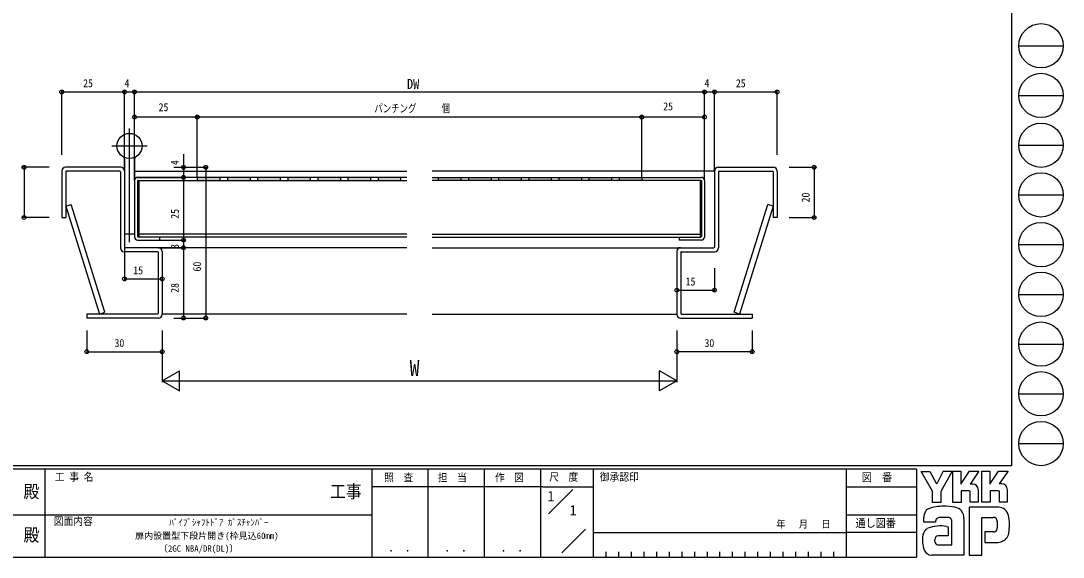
# Model space of a CAD drawing. Units: millimetres, scale not verified. Extents: x -397 to 397, y -282 to 282.
# Drawn here: x -18.4 to 396.7, y -282.1 to -68.6 of the extents above; entities that cross this region are included whole.
import ezdxf
from ezdxf.enums import TextEntityAlignment as Align

# ---------------------------------------------------------------- set-up
doc = ezdxf.new("R2010")
doc.units = ezdxf.units.MM
doc.header["$LTSCALE"] = 2
for name, color, linetype in [('0-1_USER1', 3, 'Continuous'), ('0-2_YKK_11', 7, 'Continuous'), ('0-3_YKK_12', 2, 'Continuous'), ('0-4_YKK_13', 4, 'Continuous'), ('0-7_YKK_D', 6, 'Continuous'), ('0-8_YKK_ZWAK', 7, 'Continuous')]:
    doc.layers.add(name, color=color, linetype=linetype)
doc.styles.add('ＭＳ ゴシック', font='')
doc.styles.get('ＭＳ ゴシック').set_extended_font_data('MS Gothic')

msp = doc.modelspace()

# ---------------------------------------------------------------- linework, layer by layer
at = {"layer": '0-2_YKK_11'}
for p, q in [((-2.164, -128.41), (-2.164, -146.91)), ((21.336, -126.91), (-0.664, -126.91)), ((21.036, -128.51), (-0.364, -128.51)), ((22.836, -128.41), (22.836, -158.71)), ((257.836, -128.41), (257.836, -158.71)), ((259.336, -126.91), (281.336, -126.91)), ((259.636, -128.51), (281.036, -128.51)), ((282.836, -128.41), (282.836, -146.91)), ((-0.564, -128.71), (-0.564, -146.91)), ((21.236, -128.71), (21.236, -159.01)), ((26.836, -132.11), (26.836, -154.71)), ((135.336, -130.91), (28.036, -130.91)), ((28.036, -132.31), (28.036, -154.51)), ((28.236, -132.11), (135.336, -132.11)), ((28.536, -132.11), (28.536, -154.71)), ((51.836, -130.91), (51.836, -132.11)), ((60.836, -130.91), (60.836, -132.11)), ((63.836, -130.91), (63.836, -132.11)), ((72.836, -130.91), (72.836, -132.11)), ((75.836, -130.91), (75.836, -132.11)), ((84.836, -130.91), (84.836, -132.11)), ((87.836, -130.91), (87.836, -132.11)), ((96.836, -130.91), (96.836, -132.11)), ((99.836, -130.91), (99.836, -132.11)), ((108.836, -130.91), (108.836, -132.11)), ((111.836, -130.91), (111.836, -132.11)), ((120.836, -130.91), (120.836, -132.11)), ((123.836, -130.91), (123.836, -132.11)), ((132.836, -130.91), (132.836, -132.11)), ((145.336, -130.91), (252.636, -130.91)), ((252.436, -132.11), (145.336, -132.11)), ((147.836, -130.91), (147.836, -132.11)), ((156.836, -130.91), (156.836, -132.11)), ((159.836, -130.91), (159.836, -132.11)), ((168.836, -130.91), (168.836, -132.11)), ((171.836, -130.91), (171.836, -132.11)), ((180.836, -130.91), (180.836, -132.11)), ((183.836, -130.91), (183.836, -132.11)), ((192.836, -130.91), (192.836, -132.11)), ((195.836, -130.91), (195.836, -132.11)), ((204.836, -130.91), (204.836, -132.11)), ((207.836, -130.91), (207.836, -132.11)), ((216.836, -130.91), (216.836, -132.11)), ((219.836, -130.91), (219.836, -132.11)), ((228.836, -130.91), (228.836, -132.11)), ((252.136, -132.11), (252.136, -154.71)), ((252.636, -132.31), (252.636, -154.51)), ((253.836, -132.11), (253.836, -154.71)), ((259.436, -128.71), (259.436, -159.01)), ((281.236, -128.71), (281.236, -146.91)), ((-2.164, -146.91), (-0.564, -146.91)), ((282.836, -146.91), (281.236, -146.91)), ((135.336, -153.51), (28.536, -153.51)), ((145.336, -153.51), (252.136, -153.51)), ((28.036, -155.91), (36.836, -155.91)), ((135.336, -154.71), (28.236, -154.71)), ((36.836, -154.71), (36.836, -155.91)), ((145.336, -154.71), (252.436, -154.71)), ((243.836, -154.71), (243.836, -155.91)), ((252.636, -155.91), (243.836, -155.91)), ((36.036, -160.51), (22.736, -160.51)), ((36.336, -158.91), (23.036, -158.91)), ((36.236, -160.71), (36.236, -185.11)), ((37.836, -160.41), (37.836, -185.41)), ((242.836, -160.41), (242.836, -185.41)), ((244.336, -158.91), (257.636, -158.91)), ((244.436, -160.71), (244.436, -185.11)), ((244.636, -160.51), (257.936, -160.51)), ((36.036, -185.31), (7.836, -185.31)), ((7.836, -185.31), (7.836, -186.91)), ((244.636, -185.31), (272.836, -185.31)), ((272.836, -185.31), (272.836, -186.91)), ((36.336, -186.91), (7.836, -186.91)), ((244.336, -186.91), (272.836, -186.91))]:
    msp.add_line(p, q, dxfattribs=at)
for centre, radius, start, end in [((-0.664, -128.41), 1.5, 90, 180), ((-0.364, -128.71), 0.2, 90, 180), ((21.036, -128.71), 0.2, 0, 90), ((21.336, -128.41), 1.5, 0, 90), ((259.336, -128.41), 1.5, 90, 180), ((259.636, -128.71), 0.2, 90, 180), ((281.036, -128.71), 0.2, 0, 90), ((281.336, -128.41), 1.5, 0, 90), ((28.036, -132.11), 1.2, 90, 180), ((28.236, -132.31), 0.2, 90, 180), ((252.436, -132.31), 0.2, 0, 90), ((252.636, -132.11), 1.2, 0, 90), ((28.036, -154.71), 1.2, 180, 270), ((28.236, -154.51), 0.2, 180, 270), ((252.436, -154.51), 0.2, 270, 0), ((252.636, -154.71), 1.2, 270, 0), ((22.736, -159.01), 1.5, 180, 270), ((23.036, -158.71), 0.2, 180, 270), ((36.036, -160.71), 0.2, 0, 90), ((36.336, -160.41), 1.5, 0, 90), ((244.336, -160.41), 1.5, 90, 180), ((244.636, -160.71), 0.2, 90, 180), ((257.636, -158.71), 0.2, 270, 0), ((257.936, -159.01), 1.5, 270, 0), ((36.036, -185.11), 0.2, 270, 0), ((36.336, -185.41), 1.5, 270, 0), ((244.336, -185.41), 1.5, 180, 270), ((244.636, -185.11), 0.2, 180, 270)]:
    msp.add_arc(centre, radius, start, end, dxfattribs=at)
for points in [[(51.836, -130.91), (60.836, -130.91), (51.836, -132.11), (60.836, -132.11)], [(63.836, -130.91), (72.836, -130.91), (63.836, -132.11), (72.836, -132.11)], [(75.836, -130.91), (84.836, -130.91), (75.836, -132.11), (84.836, -132.11)], [(87.836, -130.91), (96.836, -130.91), (87.836, -132.11), (96.836, -132.11)], [(99.836, -130.91), (108.836, -130.91), (99.836, -132.11), (108.836, -132.11)], [(111.836, -130.91), (120.836, -130.91), (111.836, -132.11), (120.836, -132.11)], [(123.836, -130.91), (132.836, -130.91), (123.836, -132.11), (132.836, -132.11)], [(147.836, -130.91), (156.836, -130.91), (147.836, -132.11), (156.836, -132.11)], [(159.836, -130.91), (168.836, -130.91), (159.836, -132.11), (168.836, -132.11)], [(171.836, -130.91), (180.836, -130.91), (171.836, -132.11), (180.836, -132.11)], [(183.836, -130.91), (192.836, -130.91), (183.836, -132.11), (192.836, -132.11)], [(195.836, -130.91), (204.836, -130.91), (195.836, -132.11), (204.836, -132.11)], [(207.836, -130.91), (216.836, -130.91), (207.836, -132.11), (216.836, -132.11)], [(219.836, -130.91), (228.836, -130.91), (219.836, -132.11), (228.836, -132.11)]]:
    msp.add_solid(points, dxfattribs=at)
at = {"layer": '0-3_YKK_12'}
for p, q in [((26.836, -128.51), (135.336, -128.51)), ((257.836, -128.51), (145.336, -128.51)), ((135.336, -158.91), (36.336, -158.91)), ((145.336, -158.91), (244.336, -158.91)), ((135.336, -185.31), (37.836, -185.31)), ((145.336, -185.31), (242.836, -185.31))]:
    msp.add_line(p, q, dxfattribs=at)
at = {"layer": '0-4_YKK_13'}
for p, q in [((24.836, -156.748), (24.836, -111.41)), ((17.836, -118.41), (31.836, -118.41)), ((22.836, -123.606), (22.836, -153.41)), ((26.836, -123.606), (26.836, -153.41)), ((-0.564, -142.351), (1.631, -141.666)), ((-0.564, -142.351), (12.836, -185.31)), ((15.031, -184.625), (1.631, -141.666)), ((265.64, -184.625), (279.04, -141.666)), ((281.236, -142.351), (267.836, -185.31)), ((281.236, -142.351), (279.04, -141.666)), ((22.836, -153.41), (26.836, -153.41)), ((12.836, -185.31), (15.031, -184.625)), ((267.836, -185.31), (265.64, -184.625))]:
    msp.add_line(p, q, dxfattribs=at)
msp.add_circle((24.836, -118.41), 5, dxfattribs=at)
for centre, start, end in [((21.836, -123.606), 0, 60), ((27.836, -123.606), 120, 180)]:
    msp.add_arc(centre, 1, start, end, dxfattribs=at)
at = {"layer": '0-7_YKK_D'}
for p, q in [((-2.164, -121.91), (-2.164, -96.41)), ((-2.164, -96.91), (22.836, -96.91)), ((22.836, -128.41), (22.836, -96.41)), ((22.836, -111.084), (22.836, -96.41)), ((22.836, -96.91), (26.836, -96.91)), ((26.836, -132.11), (26.836, -96.41)), ((26.836, -111.084), (26.836, -96.41)), ((26.836, -96.91), (253.836, -96.91)), ((253.836, -132.11), (253.836, -96.41)), ((253.836, -121.91), (253.836, -96.41)), ((253.836, -96.91), (257.836, -96.91)), ((257.836, -128.41), (257.836, -96.41)), ((257.836, -121.91), (257.836, -96.41)), ((257.836, -96.91), (282.836, -96.91)), ((282.836, -121.91), (282.836, -96.41)), ((26.836, -111.084), (26.836, -106.41)), ((51.836, -106.91), (26.836, -106.91)), ((51.836, -130.91), (51.836, -106.41)), ((51.836, -121.91), (51.836, -106.41)), ((228.836, -106.91), (51.836, -106.91)), ((228.836, -130.91), (228.836, -106.41)), ((228.836, -121.91), (228.836, -106.41)), ((253.836, -106.91), (228.836, -106.91)), ((253.836, -121.91), (253.836, -106.41)), ((46.332, -121.653), (46.332, -126.91)), ((-7.164, -126.91), (-17.664, -126.91)), ((-17.164, -126.91), (-17.164, -146.91)), ((42.446, -126.91), (55.696, -126.91)), ((42.446, -126.91), (46.832, -126.91)), ((46.332, -126.91), (46.332, -130.91)), ((55.196, -126.91), (55.196, -186.91)), ((287.595, -126.91), (298.081, -126.91)), ((297.581, -126.91), (297.581, -146.91)), ((28.036, -130.91), (46.832, -130.91)), ((28.036, -130.91), (46.832, -130.91)), ((46.332, -130.91), (46.332, -155.91)), ((-7.164, -146.91), (-17.664, -146.91)), ((287.595, -146.91), (298.081, -146.91)), ((36.836, -155.91), (46.832, -155.91)), ((42.446, -155.91), (46.832, -155.91)), ((46.332, -155.91), (46.332, -158.91)), ((22.836, -158.71), (22.836, -171.861)), ((36.336, -158.91), (46.832, -158.91)), ((37.836, -160.41), (37.836, -171.861)), ((42.446, -158.91), (46.832, -158.91)), ((46.332, -158.91), (46.332, -186.91)), ((242.836, -160.41), (242.836, -176.313)), ((257.836, -167.026), (257.836, -176.313)), ((22.836, -171.361), (37.836, -171.361)), ((242.836, -175.813), (257.836, -175.813)), ((42.446, -186.91), (55.696, -186.91)), ((42.446, -186.91), (46.832, -186.91)), ((7.836, -191.91), (7.836, -200.81)), ((37.836, -191.91), (37.836, -200.81)), ((37.836, -191.91), (37.836, -212.41)), ((242.836, -191.91), (242.836, -200.81)), ((242.836, -191.91), (242.836, -212.41)), ((272.836, -191.91), (272.836, -200.81)), ((7.836, -200.31), (37.836, -200.31)), ((272.836, -200.31), (242.836, -200.31)), ((37.836, -211.91), (44.764, -207.91)), ((44.764, -215.91), (44.764, -207.91)), ((242.836, -211.91), (235.908, -207.91)), ((37.836, -211.91), (242.836, -211.91)), ((37.836, -211.91), (44.764, -215.91))]:
    msp.add_line(p, q, dxfattribs=at)
msp.add_lwpolyline([(242.836, -211.91), (235.908, -215.91), (235.908, -207.91)], dxfattribs=at)
for centre in [(-2.164, -96.91), (22.836, -96.91), (22.836, -96.91), (26.836, -96.91), (26.836, -96.91), (253.836, -96.91), (253.836, -96.91), (257.836, -96.91), (257.836, -96.91), (282.836, -96.91), (26.836, -106.91), (51.836, -106.91), (51.836, -106.91), (228.836, -106.91), (228.836, -106.91), (253.836, -106.91), (-17.164, -126.91), (46.332, -126.91), (55.196, -126.91), (297.581, -126.91), (46.332, -130.91), (-17.164, -146.91), (297.581, -146.91), (46.332, -155.91), (46.332, -158.91), (22.836, -171.361), (37.836, -171.361), (242.836, -175.813), (257.836, -175.813), (46.332, -186.91), (55.196, -186.91), (7.836, -200.31), (37.836, -200.31), (242.836, -200.31), (272.836, -200.31)]:
    msp.add_circle(centre, 0.75, dxfattribs=at)
at = {"layer": '0-8_YKK_ZWAK'}
for p, q in [((376.1, 279.3), (376.1, -245.7)), ((379.076, -78.512), (396.716, -78.512)), ((379.076, -98.308), (396.716, -98.308)), ((379.076, -118.104), (396.716, -118.104)), ((379.076, -137.9), (396.716, -137.9)), ((379.076, -157.696), (396.716, -157.696)), ((379.076, -177.492), (396.716, -177.492)), ((379.076, -197.288), (396.716, -197.288)), ((379.076, -217.084), (396.716, -217.084)), ((379.076, -236.88), (396.716, -236.88)), ((376.1, -245.7), (-393.9, -245.7)), ((338.3, -247.1), (-393.9, -247.1)), ((-8.9, -247.1), (-8.9, -282.1)), ((121.3, -247.1), (121.3, -282.1)), ((143.7, -247.1), (143.7, -282.1)), ((166.1, -247.1), (166.1, -282.1)), ((188.5, -247.1), (188.5, -282.1)), ((209.5, -247.1), (209.5, -282.1)), ((310.3, -247.1), (310.3, -282.1)), ((338.3, -247.1), (338.3, -282.1)), ((344.732, -255.899), (340.137, -248.006)), ((340.137, -248.006), (343.651, -248.006)), ((343.651, -248.006), (346.164, -252.709)), ((348.936, -247.898), (346.381, -252.871)), ((352.562, -247.898), (348.029, -255.926)), ((348.936, -247.898), (352.562, -247.898)), ((352.76, -260.331), (352.76, -247.925)), ((352.76, -247.925), (355.976, -247.925)), ((355.976, -253.023), (359.355, -247.871)), ((355.976, -247.925), (355.976, -253.023)), ((359.355, -247.871), (363.18, -247.871)), ((363.18, -247.871), (359.64, -253.006)), ((364.274, -260.223), (364.274, -247.817)), ((364.274, -247.817), (367.545, -247.817)), ((367.545, -253.008), (370.978, -247.817)), ((367.545, -247.817), (367.545, -253.008)), ((370.978, -247.817), (374.762, -247.817)), ((374.383, -248.465), (371.261, -252.925)), ((374.762, -247.817), (374.383, -248.465)), ((346.164, -252.709), (346.381, -252.871)), ((360.679, -253.006), (359.64, -253.006)), ((372.301, -252.925), (371.261, -252.925)), ((189.484, -254.099), (121.3, -254.099)), ((189.484, -254.099), (209.5, -254.099)), ((191.67, -264.836), (201.364, -255.143)), ((310.3, -254.1), (338.3, -254.1)), ((344.732, -260.358), (344.732, -255.899)), ((348.029, -255.926), (348.029, -260.358)), ((359.274, -255.682), (356.084, -255.682)), ((356.084, -255.682), (356.084, -260.331)), ((359.706, -255.844), (359.274, -255.682)), ((359.706, -260.25), (359.706, -255.844)), ((362.842, -255.169), (362.842, -260.25)), ((371.302, -260.196), (371.302, -255.817)), ((374.464, -255.169), (374.464, -260.196)), ((348.029, -260.358), (344.732, -260.358)), ((356.084, -260.331), (352.76, -260.331)), ((362.842, -260.25), (359.706, -260.25)), ((367.68, -260.223), (364.274, -260.223)), ((371.302, -260.146), (371.353, -260.196)), ((374.464, -260.196), (371.302, -260.196)), ((-136.3, -265.299), (-7.5, -265.299)), ((-7.5, -265.299), (121.3, -265.299)), ((310.3, -265.299), (338.3, -265.299)), ((359.328, -262.196), (359.328, -281.306)), ((370.923, -262.196), (359.328, -262.196)), ((351.246, -266.305), (347.548, -266.375)), ((352.327, -277.171), (352.327, -267.44)), ((357.22, -266.683), (357.22, -281.279)), ((364.355, -281.306), (364.355, -266.359)), ((364.355, -266.359), (369.004, -266.359)), ((370.473, -267.856), (370.491, -270.491)), ((196.972, -280.445), (206.496, -270.921)), ((209.5, -272.3), (310.3, -272.3)), ((338.3, -272.299), (310.3, -272.299)), ((350.976, -273.63), (346.981, -273.635)), ((350.273, -269.873), (350.976, -270.035)), ((350.976, -270.035), (350.976, -273.63)), ((369.113, -272.089), (365.572, -272.089)), ((365.572, -272.089), (365.572, -276.225)), ((346.705, -277.171), (352.327, -277.171)), ((351.895, -277.171), (352.246, -277.171)), ((352.327, -277.17), (352.328, -277.171)), ((365.572, -276.225), (370.896, -276.225)), ((370.896, -276.225), (371.978, -275.982)), ((-393.9, -282.1), (338.3, -282.1)), ((214.54, -280), (214.54, -282.1)), ((219.58, -280), (219.58, -282.1)), ((224.62, -280), (224.62, -282.1)), ((229.66, -280), (229.66, -282.1)), ((234.7, -280), (234.7, -282.1)), ((239.74, -280), (239.74, -282.1)), ((244.78, -280), (244.78, -282.1)), ((249.82, -280), (249.82, -282.1)), ((254.86, -280), (254.86, -282.1)), ((259.9, -280), (259.9, -282.1)), ((264.94, -280), (264.94, -282.1)), ((269.98, -280), (269.98, -282.1)), ((275.02, -280), (275.02, -282.1)), ((280.06, -280), (280.06, -282.1)), ((285.1, -280), (285.1, -282.1)), ((290.14, -280), (290.14, -282.1)), ((295.18, -280), (295.18, -282.1)), ((300.22, -280), (300.22, -282.1)), ((305.26, -280), (305.26, -282.1)), ((345.867, -281.36), (344.38, -281.36)), ((356.895, -281.333), (345.867, -281.36)), ((357.22, -281.279), (356.895, -281.333)), ((359.328, -281.306), (363.571, -281.306)), ((363.571, -281.306), (364.355, -281.306))]:
    msp.add_line(p, q, dxfattribs=at)
for points in [[(371.302, -255.817), (370.869, -255.655), (367.68, -255.655), (367.68, -260.223)], [(345.867, -268.17), (341.218, -268.17), (341.218, -266.241)]]:
    msp.add_lwpolyline(points, dxfattribs=at)
for centre in [(387.896, -78.512), (387.896, -98.308), (387.896, -118.104), (387.896, -137.9), (387.896, -157.696), (387.896, -177.492), (387.896, -197.288), (387.896, -217.084), (387.896, -236.88)]:
    msp.add_circle(centre, 8.82, dxfattribs=at)
for centre, radius, start, end in [((360.679, -255.169), 2.163, 0.00166, 89.99604), ((372.3, -255.088), 2.163, 0.00166, 89.99604), ((346.259, -266.266), 5.037, 158.41083, 179.71775), ((343.906, -265.155), 2.444, 109.02127, 161.51264), ((349.022, -279.501), 17.68, 89.89165, 109.30848), ((349.541, -282.563), 20.748, 78.7801, 91.46938), ((352.83, -266.596), 4.449, 40.66422, 80.31694), ((352.609, -266.585), 4.612, 358.78059, 38.76563), ((370.772, -266.54), 4.341, 14.44572, 87.08746), ((354.466, -269.287), 20.86, 350.99027, 10.67625), ((347.82, -282.954), 13.309, 79.38098, 112.05825), ((347.975, -268.107), 2.109, 138.46382, 181.71359), ((347.415, -268.071), 1.701, 85.50551, 126.78038), ((350.756, -267.854), 1.625, 14.7552, 72.44995), ((369.165, -267.579), 1.229, 16.43123, 96.91661), ((366.831, -268.308), 3.673, 4.93423, 17.03552), ((351.749, -275.495), 11.082, 168.76372, 199.80079), ((344.727, -274.027), 3.908, 121.82711, 169.08475), ((346.99, -275.079), 1.445, 90.33953, 178.03639), ((369.114, -270.784), 1.306, 269.95468, 342.90145), ((366.81, -270.141), 3.697, 343.6902, 354.75362), ((370.835, -271.845), 4.291, 285.44291, 349.90448), ((347.882, -275.428), 2.369, 171.08203, 216.71923), ((346.95, -275.665), 1.526, 230.9728, 260.75491), ((344.74, -277.543), 3.823, 207.31435, 263.59464)]:
    msp.add_arc(centre, radius, start, end, dxfattribs=at)

# ---------------------------------------------------------------- texts
at = {"layer": '0-1_USER1', "style": 'ＭＳ ゴシック'}
for s, height, p in [('1', 4.106, (191.3, -261.099)), ('1', 4.106, (200.167, -266.699)), ('ﾊﾟｲﾌﾟｼｬﾌﾄﾄﾞｱ ｶﾞｽﾁｬﾝﾊﾞｰ', 2.566, (40.703, -270.326)), ('扉内設置型下段片開き(枠見込60mm)', 2.566, (27.044, -275.633)), ('〔2GC NBA/DR(DL)〕', 2.566, (36.552, -280.711))]:
    msp.add_text(s, height=height, dxfattribs=at).set_placement(p, align=Align.BOTTOM_LEFT)
at = {"layer": '0-7_YKK_D', "style": 'ＭＳ ゴシック'}
for s, height, width, p in [('25', 3.189, 0.9, (6.354, -96.01)), ('4', 3.189, 0.9, (22.854, -96.01)), ('DW', 3.981, 0.9, (135.372, -96.91)), ('4', 3.189, 0.9, (253.854, -96.01)), ('25', 3.189, 0.9, (266.354, -96.01)), ('25', 3.189, 0.9, (36.414, -105.538)), ('パンチング\u3000\u3000\u3000個', 3.189, 0.75, (122.354, -106.01)), ('25', 3.189, 0.9, (237.427, -105.208)), ('15', 3.189, 0.9, (26.354, -170.461)), ('15', 3.189, 0.9, (246.354, -174.913)), ('30', 3.189, 0.9, (18.854, -199.41)), ('30', 3.189, 0.9, (253.854, -199.41)), ('W', 6.378, 0.9, (136.427, -211.91))]:
    msp.add_text(s, height=height, dxfattribs=dict(at, width=width)).set_placement(p, align=Align.BOTTOM_LEFT)
at = {"layer": '0-7_YKK_D', "style": 'ＭＳ ゴシック', "width": 0.9}
for s, p in [('4', (45.432, -126.035)), ('20', (296.681, -140.891)), ('25', (45.432, -147.391)), ('3', (45.432, -159.391)), ('60', (54.296, -168.388)), ('28', (45.432, -176.891))]:
    msp.add_text(s, height=3.189, rotation=90, dxfattribs=at).set_placement(p, align=Align.BOTTOM_LEFT)
at = {"layer": '0-8_YKK_ZWAK', "style": 'ＭＳ ゴシック', "width": 0.9}
for s, height, p in [('工 事 名', 3.079, (-4.888, -252.633)), ('照  査', 3.079, (126.289, -252.88)), ('担  当', 3.079, (147.655, -252.88)), ('作  図', 3.079, (170.42, -252.862)), ('尺  度', 3.079, (192.012, -252.637)), ('御承認印', 3.079, (212.167, -252.633)), ('図\u3000番', 3.284, (316.498, -252.962)), ('殿', 5.132, (-17.382, -260.056)), ('工事', 5.132, (104.731, -260.056)), ('図面内容', 3.079, (-5.283, -270.248)), ('年   月   日', 2.903, (282.476, -271.269)), ('通し図番', 3.284, (313.979, -271.185)), ('殿', 5.132, (-17.382, -277.378)), (' ． ．', 3.592, (125.755, -281.046)), (' ． ．', 3.592, (148.155, -281.046)), (' ． ．', 3.592, (170.555, -281.046))]:
    msp.add_text(s, height=height, dxfattribs=at).set_placement(p, align=Align.BOTTOM_LEFT)

doc.saveas('drawing.dxf')
